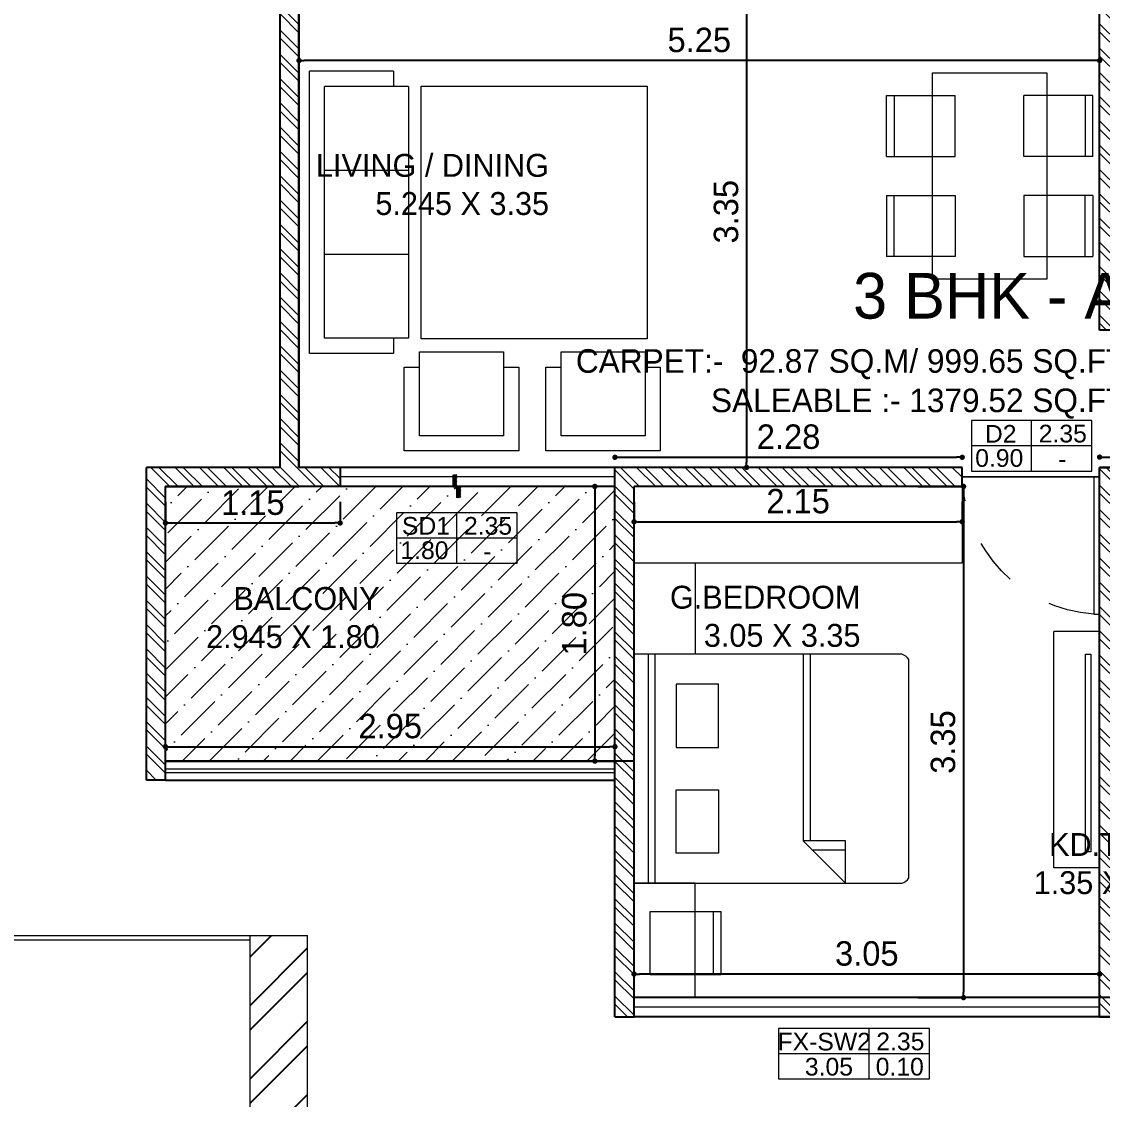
# Model space of a CAD drawing. Header units: metres. Extents: x 494 to 1845, y -666 to 1061.
# Drawn here: x 1821.559 to 1823.904, y 207.75 to 210.09 of the extents above; entities that cross this region are included whole.
import ezdxf

# ---------------------------------------------------------------- set-up
doc = ezdxf.new("R2010")
doc.units = ezdxf.units.M
doc.header["$MEASUREMENT"] = 0
doc.linetypes.add('1', pattern=[0])
doc.linetypes.add('DASHED2', pattern=[0.375, 0.25, -0.125])
doc.layers.get('Defpoints').update_dxf_attribs({"color": 12})
for name, color, linetype in [('A-AREA', 1, 'Continuous'), ('TILE DROP', 180, '1'), ('VDA-TEXT', 250, '1'), ('VDA-WALL BELOW', 8, 'Continuous'), ('VDA-WALL HATCH', 252, 'Continuous')]:
    doc.layers.add(name, color=color, linetype=linetype)
for name, color, linetype, lineweight in [('A-Furniture', 8, 'Continuous', 13), ('A-Wall Hatch', 8, 'Continuous', 9), ('DIMENSION', 8, 'Continuous', 5), ('VDA - FALSE CEILING', 7, 'Continuous', 5), ('VDA-DOOR', 23, 'Continuous', 5), ('VDA-DW TAGS', 4, 'Continuous', 9), ('VDA-FURNITURE', 8, 'Continuous', 13), ('VDA-HATCH', 8, 'Continuous', 9), ('VDA-RAILING', 25, 'Continuous', 5), ('VDA-SLIDING DOOR', 4, 'Continuous', 9), ('VDA-WALL', 250, 'Continuous', 25), ('VDA_FURNITURE', 8, 'Continuous', 13)]:
    doc.layers.add(name, color=color, linetype=linetype, lineweight=lineweight)
doc.styles.add('arial', font='arial.ttf', dxfattribs={"height": 0.3})
doc.styles.add('RS', font='GOTHIC.TTF')
doc.styles.get("Standard").update_dxf_attribs({"font": 'arial.ttf'})
doc.dimstyles.new('SMALL-1', dxfattribs={"dimtxt": 0.16, "dimasz": 0.035, "dimexe": 0, "dimexo": 0.1, "dimgap": 0.05, "dimtad": 1, "dimzin": 0, "dimdsep": 46, "dimtxsty": 'RS', "dimblk": 'DOT', "dimcen": 2.5, "dimclrd": 256, "dimclre": 256, "dimclrt": 5, "dimadec": 0, "dimazin": 0, "dimtfac": 1, "dimtdec": 3, "dimtofl": 0, "dimtmove": 0, "dimatfit": 3, "dimfxl": 0, "dimtolj": 1, "dimtzin": 0, "dimarcsym": 0})
pattern_1 = [(135, (-4e-16, 0.375), (-0.00441942, -0.00441942), [])]

# ---------------------------------------------------------------- blocks, each defined once
blk = doc.blocks.new('zw$DE63')
at = {"layer": 'VDA-FURNITURE', "extrusion": (-1.50799e-06, 1.20478e-06, 1)}
for p, q in [((1.8, 1.5), (0.0462, 1.5)), ((0.6923, 1.2231), (0.4154, 1.5)), ((0.4154, 1.5), (0.4154, 1.2231)), ((1.8, 1.5), (1.6615, 1.5)), ((1.6615, 1.5), (1.6616, 0)), ((1.7077, 0), (1.7077, 1.5)), ((1.8, 0), (1.8, 1.5)), ((1.8, 0), (1.8, 1.5)), ((0, 1.4654), (0, 0.0346)), ((0.6346, 1.2808), (0.4154, 1.2808)), ((1.2462, 0.8885), (1.2462, 1.3039)), ((1.2462, 1.3039), (1.5231, 1.3039)), ((1.5231, 1.3039), (1.5231, 0.8885)), ((0.4154, 1.2231), (0.6923, 1.2231)), ((0.6462, 0), (0.6462, 1.2231)), ((0.6923, 0), (0.6923, 1.2231)), ((1.5231, 0.8885), (1.2462, 0.8885)), ((1.5231, 0.6116), (1.2462, 0.6116)), ((1.2462, 0.6116), (1.2462, 0.1962)), ((1.5231, 0.1962), (1.5231, 0.6116)), ((1.2462, 0.1962), (1.5231, 0.1962)), ((0.0462, 0), (1.8, 0)), ((1.6616, 0), (1.8, 0))]:
    blk.add_line(p, q, dxfattribs=at)
at = {"layer": 'VDA-FURNITURE'}
for centre, start, end in [((0.065, 1.4268), 104.43861, 149.30258), ((0.065, 0.0732), 210.69742, 255.56139)]:
    blk.add_arc(centre, 0.0756, start, end, dxfattribs=at)
blk = doc.blocks.new('zw$DD4')
at = {"layer": 'A-Furniture', "extrusion": (1.20478e-06, -1.51523e-06, 1)}
for p, q in [((0.3, 1.3525), (0.3, 0)), ((1.05, 1.3525), (0.3, 1.3525)), ((1.05, 0), (1.05, 1.3525)), ((0.45, 1.2033), (0, 1.2033)), ((0, 0.8033), (0, 1.2033)), ((0.05, 1.2033), (0.05, 0.8033)), ((0.45, 0.8033), (0.45, 1.2033)), ((0.9, 0.8033), (0.9, 1.2033)), ((0.9, 1.2033), (1.35, 1.2033)), ((1.3, 1.2033), (1.3, 0.8033)), ((1.35, 0.8033), (1.35, 1.2033)), ((0, 0.8033), (0.45, 0.8033)), ((1.35, 0.8033), (0.9, 0.8033)), ((0, 0.5473), (0.45, 0.5473)), ((0, 0.5473), (0, 0.1473)), ((0.05, 0.1473), (0.05, 0.5473)), ((0.45, 0.5473), (0.45, 0.1473)), ((1.35, 0.5473), (0.9, 0.5473)), ((0.9, 0.5473), (0.9, 0.1473)), ((1.3, 0.1473), (1.3, 0.5473)), ((1.35, 0.5473), (1.35, 0.1473)), ((0, 0.1473), (0.45, 0.1473)), ((1.35, 0.1473), (0.9, 0.1473)), ((0.3, 0), (1.05, 0))]:
    blk.add_line(p, q, dxfattribs=at)
blk = doc.blocks.new('zw$FFF1')
at = {"layer": 'A-Furniture', "color": 8, "extrusion": (1.51523e-06, 1.20478e-06, 1)}
for p, q in [((0.6213, 2.4887), (0.6212, 1.9389)), ((1.3713, 2.4887), (0.6213, 2.4887)), ((1.3712, 1.9387), (1.3713, 2.4887)), ((2.299, 2.4887), (1.549, 2.4887)), ((1.549, 2.4887), (1.549, 1.9389)), ((2.299, 1.9387), (2.299, 2.4887)), ((1.2712, 2.3887), (0.7212, 2.3887)), ((0.7212, 2.3887), (0.7212, 1.8387)), ((1.2712, 1.8387), (1.2712, 2.3887)), ((2.199, 2.3887), (1.649, 2.3887)), ((1.649, 2.3887), (1.649, 1.8387)), ((2.199, 1.8387), (2.199, 2.3887)), ((0.6212, 1.9389), (0.7214, 1.9387)), ((0.7214, 1.9387), (0.7212, 1.9387)), ((1.2712, 1.9387), (1.3712, 1.9387)), ((1.549, 1.9389), (1.6491, 1.9387)), ((1.6491, 1.9387), (1.649, 1.9387)), ((2.199, 1.9387), (2.299, 1.9387)), ((0.7212, 1.8387), (1.2712, 1.8387)), ((1.649, 1.8387), (2.199, 1.8387))]:
    blk.add_line(p, q, dxfattribs=at)
at = {"layer": 'A-Furniture', "color": 8, "extrusion": (1.51523e-06, -1.20478e-06, 1)}
for p, q in [((0.55, 1.85), (0, 1.85)), ((0, 1.85), (0, 0)), ((0.55, 1.75), (0.55, 1.85)), ((0.65, 1.75), (0.1, 1.75)), ((0.1, 1.75), (0.1, 0.1)), ((0.65, 0.1), (0.65, 1.75)), ((2.2125, 1.7528), (0.7328, 1.7528)), ((0.7328, 1.7528), (0.7328, 0.0973)), ((2.2126, 0.0973), (2.2125, 1.7528)), ((0.65, 1.2), (0.1, 1.2)), ((0.65, 0.65), (0.1, 0.65)), ((0.65, 0.1), (0.1, 0.1)), ((0.55, 0), (0.55, 0.1)), ((0.7328, 0.0973), (2.2126, 0.0973)), ((0.55, 0), (0, 0))]:
    blk.add_line(p, q, dxfattribs=at)
blk = doc.blocks.new('DFV')
at = {"layer": 'VDA_FURNITURE'}
for p, q in [((164.983, 153.5325), (164.9829, 153.0667)), ((164.983, 153.5325), (165.397, 153.5324)), ((165.3969, 153.0666), (165.397, 153.5324)), ((165.397, 153.4806), (164.983, 153.4807)), ((164.9829, 153.0667), (165.3969, 153.0666))]:
    blk.add_line(p, q, dxfattribs=at)
blk = doc.blocks.new('zw$F1DC')
at = {"layer": 'VDA-DOOR'}
for p, q in [((0, 0), (0, 0.9)), ((0, 0.038), (0.9, 0.038)), ((0, 0), (0.9, 0)), ((0.9, 0.038), (0.9, 0))]:
    blk.add_line(p, q, dxfattribs=at).dxf.unprotected_set("ltscale", 0)
at = {"layer": 'VDA-DOOR', "linetype": 'DASHED2', "ltscale": 0.3}
blk.add_arc((-0.0283, -0.0304), 0.9308, 4.21275, 88.25632, dxfattribs=at)
blk = doc.blocks.new('zw$AB1F')
at = {"layer": 'VDA-DOOR', "xscale": 1.111111111003124, "yscale": 1.111111111003124, "zscale": 1.111111111003124, "rotation": 90.00000000080222}
blk.add_blockref('zw$F1DC', (1, 0), dxfattribs=at)
blk = doc.blocks.new('_Dot')
at = {"color": 0, "linetype": 'ByBlock', "lineweight": -2}
blk.add_line((-0.5, 0), (-1, 0), dxfattribs=at)
at = {"color": 0, "linetype": 'ByBlock', "const_width": 0.5}
blk.add_lwpolyline([(-0.25, 0, 1), (0.25, 0, 1)], format="xyb", close=True, dxfattribs=at)
blk = doc.blocks.new('*D1128')
at = {"layer": 'Defpoints', "color": 0, "transparency": 16777216}
for p in [(-3.575, 2.45), (-3.7875, -0.9), (-3.575, -0.9)]:
    blk.add_point(p, dxfattribs=at)
at = {"layer": 'DIMENSION', "lineweight": -2, "transparency": 16777216}
for p, q in [((-3.675, 2.45), (-3.7875, 2.45)), ((-3.7875, 2.415), (-3.7875, -0.865)), ((-3.675, -0.9), (-3.7875, -0.9))]:
    blk.add_line(p, q, dxfattribs=at)
at = {"layer": 'DIMENSION', "lineweight": -2, "transparency": 16777216, "xscale": 0.035, "yscale": 0.035, "zscale": 0.035}
for p, rotation in [((-3.7875, 2.45), 90), ((-3.7875, -0.9), 270)]:
    blk.add_blockref('_Dot', p, dxfattribs=dict(at, rotation=rotation))
at = {"layer": 'DIMENSION', "color": 5, "transparency": 16777216, "insert": (-3.9215, 0.775), "char_height": 0.16, "attachment_point": 5, "rotation": 90, "style": 'RS'}
blk.add_mtext('\\A1;3.35', dxfattribs=at)
blk = doc.blocks.new('*D1129')
at = {"layer": 'Defpoints', "color": 0, "transparency": 16777216}
for p in [(-6.72, 1.7658), (-6.72, 0), (-1.475, 0)]:
    blk.add_point(p, dxfattribs=at)
at = {"layer": 'DIMENSION', "lineweight": -2, "transparency": 16777216}
for p, q in [((-6.72, 1.4658), (-6.72, 1.7658)), ((-1.51, 1.7658), (-6.685, 1.7658)), ((-1.475, 1.4658), (-1.475, 1.7658))]:
    blk.add_line(p, q, dxfattribs=at)
at = {"layer": 'DIMENSION', "lineweight": -2, "transparency": 16777216, "xscale": 0.035, "yscale": 0.035, "zscale": 0.035, "rotation": 180}
blk.add_blockref('_Dot', (-6.72, 1.7658), dxfattribs=at)
at = {"layer": 'DIMENSION', "lineweight": -2, "transparency": 16777216, "xscale": 0.035, "yscale": 0.035, "zscale": 0.035}
blk.add_blockref('_Dot', (-1.475, 1.7658), dxfattribs=at)
at = {"layer": 'DIMENSION', "color": 5, "transparency": 16777216, "insert": (-4.0975, 1.8999), "char_height": 0.16, "attachment_point": 5, "style": 'RS'}
blk.add_mtext('\\A1;5.25', dxfattribs=at)
blk = doc.blocks.new('*D1130')
at = {"layer": 'Defpoints', "color": 0, "transparency": 16777216}
for p in [(-2.375, -0.8341), (-4.65, -0.9), (-2.375, -0.9)]:
    blk.add_point(p, dxfattribs=at)
at = {"layer": 'DIMENSION', "lineweight": -2, "transparency": 16777216}
for p, q in [((-4.65, -0.8341), (-4.65, -0.8341)), ((-4.615, -0.8341), (-2.41, -0.8341)), ((-2.375, -0.8341), (-2.375, -0.8341))]:
    blk.add_line(p, q, dxfattribs=at)
at = {"layer": 'DIMENSION', "lineweight": -2, "transparency": 16777216, "xscale": 0.035, "yscale": 0.035, "zscale": 0.035, "rotation": 180}
blk.add_blockref('_Dot', (-4.65, -0.8341), dxfattribs=at)
at = {"layer": 'DIMENSION', "lineweight": -2, "transparency": 16777216, "xscale": 0.035, "yscale": 0.035, "zscale": 0.035}
blk.add_blockref('_Dot', (-2.375, -0.8341), dxfattribs=at)
at = {"layer": 'DIMENSION', "color": 5, "transparency": 16777216, "insert": (-3.5125, -0.7), "char_height": 0.16, "attachment_point": 5, "style": 'RS'}
blk.add_mtext('\\A1;2.28', dxfattribs=at)
blk = doc.blocks.new('*D1136')
at = {"layer": 'Defpoints', "color": 0, "transparency": 16777216}
for p in [(-7.595, -1.025), (-6.45, -1.025), (-6.45, -1.2646)]:
    blk.add_point(p, dxfattribs=at)
at = {"layer": 'DIMENSION', "lineweight": -2, "transparency": 16777216}
for p, q in [((-7.595, -1.125), (-7.595, -1.2646)), ((-6.45, -1.125), (-6.45, -1.2646)), ((-7.56, -1.2646), (-6.485, -1.2646))]:
    blk.add_line(p, q, dxfattribs=at)
at = {"layer": 'DIMENSION', "lineweight": -2, "transparency": 16777216, "xscale": 0.035, "yscale": 0.035, "zscale": 0.035, "rotation": 180}
blk.add_blockref('_Dot', (-7.595, -1.2646), dxfattribs=at)
at = {"layer": 'DIMENSION', "lineweight": -2, "transparency": 16777216, "xscale": 0.035, "yscale": 0.035, "zscale": 0.035}
blk.add_blockref('_Dot', (-6.45, -1.2646), dxfattribs=at)
at = {"layer": 'DIMENSION', "color": 5, "transparency": 16777216, "insert": (-7.0225, -1.1326), "char_height": 0.16, "attachment_point": 5, "style": 'RS'}
blk.add_mtext('\\A1;1.15', dxfattribs=at)
blk = doc.blocks.new('*D1137')
at = {"layer": 'Defpoints', "color": 0, "transparency": 16777216}
for p in [(-4.65, -2.7304), (-7.595, -2.825), (-4.65, -2.825)]:
    blk.add_point(p, dxfattribs=at)
at = {"layer": 'DIMENSION', "lineweight": -2, "transparency": 16777216}
for p, q in [((-7.595, -2.7304), (-7.595, -2.7304)), ((-7.56, -2.7304), (-4.685, -2.7304)), ((-4.65, -2.7304), (-4.65, -2.7304))]:
    blk.add_line(p, q, dxfattribs=at)
at = {"layer": 'DIMENSION', "lineweight": -2, "transparency": 16777216, "xscale": 0.035, "yscale": 0.035, "zscale": 0.035, "rotation": 180}
blk.add_blockref('_Dot', (-7.595, -2.7304), dxfattribs=at)
at = {"layer": 'DIMENSION', "lineweight": -2, "transparency": 16777216, "xscale": 0.035, "yscale": 0.035, "zscale": 0.035}
blk.add_blockref('_Dot', (-4.65, -2.7304), dxfattribs=at)
at = {"layer": 'DIMENSION', "color": 5, "transparency": 16777216, "insert": (-6.1225, -2.5963), "char_height": 0.16, "attachment_point": 5, "style": 'RS'}
blk.add_mtext('\\A1;2.95', dxfattribs=at)
blk = doc.blocks.new('*D1138')
at = {"layer": 'Defpoints', "color": 0, "transparency": 16777216}
for p in [(-4.65, -1.025), (-4.7819, -2.825), (-4.65, -2.825)]:
    blk.add_point(p, dxfattribs=at)
at = {"layer": 'DIMENSION', "lineweight": -2, "transparency": 16777216}
for p, q in [((-4.75, -1.025), (-4.7819, -1.025)), ((-4.7819, -1.06), (-4.7819, -2.79)), ((-4.75, -2.825), (-4.7819, -2.825))]:
    blk.add_line(p, q, dxfattribs=at)
at = {"layer": 'DIMENSION', "lineweight": -2, "transparency": 16777216, "xscale": 0.035, "yscale": 0.035, "zscale": 0.035}
for p, rotation in [((-4.7819, -1.025), 90), ((-4.7819, -2.825), 270)]:
    blk.add_blockref('_Dot', p, dxfattribs=dict(at, rotation=rotation))
at = {"layer": 'DIMENSION', "color": 5, "transparency": 16777216, "insert": (-4.9159, -1.925), "char_height": 0.16, "attachment_point": 5, "rotation": 90, "style": 'RS'}
blk.add_mtext('\\A1;1.80', dxfattribs=at)
blk = doc.blocks.new('*D1139')
at = {"layer": 'Defpoints', "color": 0, "transparency": 16777216}
for p in [(-4.525, -1.025), (-2.375, -1.025), (-2.375, -1.2565)]:
    blk.add_point(p, dxfattribs=at)
at = {"layer": 'DIMENSION', "lineweight": -2, "transparency": 16777216}
for p, q in [((-4.525, -1.125), (-4.525, -1.2565)), ((-2.375, -1.125), (-2.375, -1.2565)), ((-4.49, -1.2565), (-2.41, -1.2565))]:
    blk.add_line(p, q, dxfattribs=at)
at = {"layer": 'DIMENSION', "lineweight": -2, "transparency": 16777216, "xscale": 0.035, "yscale": 0.035, "zscale": 0.035, "rotation": 180}
blk.add_blockref('_Dot', (-4.525, -1.2565), dxfattribs=at)
at = {"layer": 'DIMENSION', "lineweight": -2, "transparency": 16777216, "xscale": 0.035, "yscale": 0.035, "zscale": 0.035}
blk.add_blockref('_Dot', (-2.375, -1.2565), dxfattribs=at)
at = {"layer": 'DIMENSION', "color": 5, "transparency": 16777216, "insert": (-3.45, -1.1225), "char_height": 0.16, "attachment_point": 5, "style": 'RS'}
blk.add_mtext('\\A1;2.15', dxfattribs=at)
blk = doc.blocks.new('*D1140')
at = {"layer": 'Defpoints', "color": 0, "transparency": 16777216}
for p in [(-4.525, -1.025), (-4.525, -4.375), (-2.3662, -4.375)]:
    blk.add_point(p, dxfattribs=at)
at = {"layer": 'DIMENSION', "lineweight": -2, "transparency": 16777216}
for p, q in [((-2.6662, -1.025), (-2.3662, -1.025)), ((-2.3662, -1.06), (-2.3662, -4.34)), ((-2.6662, -4.375), (-2.3662, -4.375))]:
    blk.add_line(p, q, dxfattribs=at)
at = {"layer": 'DIMENSION', "lineweight": -2, "transparency": 16777216, "xscale": 0.035, "yscale": 0.035, "zscale": 0.035}
for p, rotation in [((-2.3662, -1.025), 90), ((-2.3662, -4.375), 270)]:
    blk.add_blockref('_Dot', p, dxfattribs=dict(at, rotation=rotation))
at = {"layer": 'DIMENSION', "color": 5, "transparency": 16777216, "insert": (-2.5002, -2.7), "char_height": 0.16, "attachment_point": 5, "rotation": 90, "style": 'RS'}
blk.add_mtext('\\A1;3.35', dxfattribs=at)
blk = doc.blocks.new('*D1141')
at = {"layer": 'Defpoints', "color": 0, "transparency": 16777216}
for p in [(-4.525, -4.2205), (-4.525, -4.375), (-1.475, -4.375)]:
    blk.add_point(p, dxfattribs=at)
at = {"layer": 'DIMENSION', "lineweight": -2, "transparency": 16777216}
for p, q in [((-4.525, -4.275), (-4.525, -4.2205)), ((-1.51, -4.2205), (-4.49, -4.2205)), ((-1.475, -4.275), (-1.475, -4.2205))]:
    blk.add_line(p, q, dxfattribs=at)
at = {"layer": 'DIMENSION', "lineweight": -2, "transparency": 16777216, "xscale": 0.035, "yscale": 0.035, "zscale": 0.035, "rotation": 180}
blk.add_blockref('_Dot', (-4.525, -4.2205), dxfattribs=at)
at = {"layer": 'DIMENSION', "lineweight": -2, "transparency": 16777216, "xscale": 0.035, "yscale": 0.035, "zscale": 0.035}
blk.add_blockref('_Dot', (-1.475, -4.2205), dxfattribs=at)
at = {"layer": 'DIMENSION', "color": 5, "transparency": 16777216, "insert": (-3, -4.0865), "char_height": 0.16, "attachment_point": 5, "style": 'RS'}
blk.add_mtext('\\A1;3.05', dxfattribs=at)
blk = doc.blocks.new('*D1142')
at = {"layer": 'Defpoints', "color": 0, "transparency": 16777216}
for p in [(-0.9, -0.8328), (-1.475, -0.9), (-0.9, -0.9)]:
    blk.add_point(p, dxfattribs=at)
at = {"layer": 'DIMENSION', "lineweight": -2, "transparency": 16777216}
for p, q in [((-1.475, -0.8328), (-1.475, -0.8328)), ((-1.44, -0.8328), (-0.935, -0.8328)), ((-0.9, -0.8328), (-0.9, -0.8328))]:
    blk.add_line(p, q, dxfattribs=at)
at = {"layer": 'DIMENSION', "lineweight": -2, "transparency": 16777216, "xscale": 0.035, "yscale": 0.035, "zscale": 0.035, "rotation": 180}
blk.add_blockref('_Dot', (-1.475, -0.8328), dxfattribs=at)
at = {"layer": 'DIMENSION', "lineweight": -2, "transparency": 16777216, "xscale": 0.035, "yscale": 0.035, "zscale": 0.035}
blk.add_blockref('_Dot', (-0.9, -0.8328), dxfattribs=at)
at = {"layer": 'DIMENSION', "color": 5, "transparency": 16777216, "insert": (-1.1875, -0.6987), "char_height": 0.16, "attachment_point": 5, "style": 'RS'}
blk.add_mtext('\\A1;0.58', dxfattribs=at)
blk = doc.blocks.new('FX SW 2')
at = {"layer": 'VDA-DW TAGS'}
for p, q in [((1536.6354, 314.0155), (1536.6354, 314.3464)), ((1537.0302, 314.1809), (1536.0406, 314.1809))]:
    blk.add_line(p, q, dxfattribs=at)
blk.add_lwpolyline([(1537.0302, 314.3464), (1536.0406, 314.3464), (1536.0406, 314.0155), (1537.0302, 314.0155)], close=True, dxfattribs=at)
at = {"layer": 'VDA-DW TAGS', "char_height": 0.11598, "attachment_point": 8, "style": 'arial'}
for s, insert, width in [('FX-SW2', (1536.3408, 314.2004), 0.282293), ('2.35', (1536.8395, 314.2016), 0.282293), ('3.05', (1536.3715, 314.0362), 0.27584), ('0.10', (1536.8356, 314.0362), 0.366174)]:
    blk.add_mtext(s, dxfattribs=dict(at, insert=insert, width=width))
blk = doc.blocks.new('D2 F')
at = {"layer": 'VDA-DW TAGS'}
for p, q in [((1526.932, 317.9785), (1526.932, 318.3094)), ((1527.3267, 318.144), (1526.537, 318.144))]:
    blk.add_line(p, q, dxfattribs=at)
blk.add_lwpolyline([(1527.3267, 318.3094), (1526.537, 318.3094), (1526.537, 317.9785), (1527.3267, 317.9785)], close=True, dxfattribs=at)
at = {"layer": 'VDA-DW TAGS', "attachment_point": 8, "style": 'arial'}
for s, insert, char_height, width in [('D2', (1526.7293, 318.1646), 0.11598, 0.282293), ('2.35', (1527.1361, 318.1646), 0.11598, 0.282293), ('0.90', (1526.7198, 318.0048), 0.11598, 0.27584), ('-', (1527.1322, 317.9992), 0.116, 0.366174)]:
    blk.add_mtext(s, dxfattribs=dict(at, insert=insert, char_height=char_height, width=width))
blk = doc.blocks.new('TT-level diff-flat-14')
at = {"layer": 'TILE DROP'}
h = blk.add_hatch(dxfattribs=at)
h.set_pattern_fill('ANSI31', color=256, scale=0.05, angle=90, style=0)
h.set_pattern_definition(pattern_1)
h.paths.add_polyline_path([(-0.075, 0.025), (-0.075, 0), (0, 0), (0, 0.025)])
h = blk.add_hatch(dxfattribs=at)
h.set_pattern_fill('ANSI31', color=256, scale=0.05, angle=90, style=0)
h.set_pattern_definition(pattern_1)
h.paths.add_polyline_path([(0, 0), (0, -0.025), (0.075, -0.025), (0.075, 0)])
for points in [[(0, 0), (-0.075, 0)], [(0.075, -0.025), (0, -0.025), (0, 0), (-0.075, 0)]]:
    blk.add_lwpolyline(points, dxfattribs=at)
blk = doc.blocks.new('SD3')
at = {"layer": 'VDA-DW TAGS'}
for p, q in [((1531.7239, 314.2677), (1531.7239, 314.5986)), ((1532.1186, 314.4332), (1531.3289, 314.4332))]:
    blk.add_line(p, q, dxfattribs=at)
blk.add_lwpolyline([(1532.1186, 314.5986), (1531.3289, 314.5986), (1531.3289, 314.2677), (1532.1186, 314.2677)], close=True, dxfattribs=at)
at = {"layer": 'VDA-DW TAGS', "attachment_point": 8, "style": 'arial'}
for s, insert, char_height, width in [('SD1', (1531.5212, 314.4538), 0.11598, 0.282293), ('2.35', (1531.928, 314.4538), 0.11598, 0.282293), ('1.80', (1531.5116, 314.294), 0.11598, 0.27584), ('-', (1531.9241, 314.2884), 0.116, 0.366174)]:
    blk.add_mtext(s, dxfattribs=dict(at, insert=insert, char_height=char_height, width=width))
blk = doc.blocks.new('SDFDSFD')
at = {"layer": 'A-Wall Hatch', "ltscale": 0.1}
h = blk.add_hatch(dxfattribs=at)
h.set_pattern_fill('ANSI32', color=256, scale=0.3, angle=270)
h.set_pattern_definition([(315, (-5.7694, -2.32693), (0.0795495, 0.0795495), []), (315, (-5.7694, -2.37996), (0.0795495, 0.0795495), [])])
h.paths.add_polyline_path([(-3.575, 2.575), (-5.245, 2.575), (-5.245, 5.25), (-1.35, 5.25), (-1.35, 5.375), (-6.845, 5.375), (-6.845, 5.25), (-5.37, 5.25), (-5.37, 4.05), (-5.72, 4.05), (-5.72, 3.925), (-5.37, 3.925), (-5.37, 2.575), (-5.72, 2.575), (-5.72, 2.45), (-3.575, 2.45)])
h.paths.add_polyline_path([(-7.72, -2.95), (-7.72, -0.9), (-6.845, -0.9), (-6.845, 4.05), (-6.72, 4.05), (-6.72, -0.9), (-6.45, -0.9), (-6.45, -1.025), (-7.595, -1.025), (-7.595, -2.95)])
h.paths.add_polyline_path([(-2.375, -0.9), (-4.65, -0.9), (-4.65, -4.5), (-4.525, -4.5), (-4.525, -1.025), (-2.375, -1.025)])
h.paths.add_polyline_path([(-0.975, 2.9999), (-0.9809, 2.9999), (-1.35, 3), (-1.35, 4.05), (-1.475, 4.05), (-1.475, 3), (-2.375, 3), (-2.375, 2.45), (-2.25, 2.45), (-2.25, 2.875), (-1.475, 2.875), (-1.475, 0), (-1.35, 0), (-1.35, 0.8), (-0.625, 0.8), (-0.625, 0.925), (-1.35, 0.925), (-1.35, 2.875), (-0.975, 2.875)])
h.paths.add_polyline_path([(2.675, 3), (1.025, 3), (1.025, 4.35), (1.975, 4.35), (1.975, 4.4749), (0.9, 4.475), (0.9, 3), (-0.375, 3), (-0.375, 2.875), (2.675, 2.875)])
h.paths.add_polyline_path([(-0.625, -1.925), (-1.35, -1.925), (-1.35, -1.025), (-0.9, -1.025), (-0.9, -0.9), (-1.475, -0.9), (-1.475, -4.5), (-0.975, -4.5), (-0.975, -4.3751), (-0.9809, -4.3751), (-1.35, -4.375), (-1.35, -2.05), (-0.625, -2.05)])
h.paths.add_polyline_path([(3.55, 4.475), (2.575, 4.475), (2.575, 4.35), (3.425, 4.35), (3.425, 3), (3.55, 3)])
h.paths.add_polyline_path([(0.125, -1.925), (0, -1.925), (0, -4.375), (-0.375, -4.375), (-0.375, -4.5), (0.125, -4.5)])
h.paths.add_polyline_path([(0.125, 2.875), (0, 2.875), (0, 0), (0.125, 0)])
h.paths.add_polyline_path([(4.875, 3), (3.55, 3), (3.55, 2.875), (4.875, 2.875)])
h.paths.add_polyline_path([(3.55, 3), (3.425, 3), (3.425, 2.875), (3.55, 2.875)])
h.paths.add_polyline_path([(3.55, 0.1125), (3.425, 0.1125), (3.425, -0.9), (0, -0.9), (0, -1.025), (3.425, -1.025), (3.425, -4.5), (3.55, -4.5), (3.55, -1.025), (4.875, -1.025), (4.875, -0.9), (3.55, -0.9)])
h.paths.add_polyline_path([(3.425, 1.9125), (3.55, 1.9125), (3.55, 2.875), (3.425, 2.875)])
at = {"layer": 'VDA-HATCH'}
h = blk.add_hatch(dxfattribs=at)
h.set_pattern_fill('ANSI36', color=43)
h.set_pattern_definition([(45, (-42510.88799, 14915.09809), (0.06629126074, 0.24306795603), [0.3125, -0.0625, 0, -0.0625])])
h.paths.add_polyline_path([(-7.595, -2.825), (-4.65, -2.825), (-4.65, -1.025), (-7.595, -1.025)])
h.paths.add_polyline_path([(-2.375, 3), (-1.475, 3), (-1.475, 5.25), (-2.375, 5.25)])
h.paths.add_polyline_path([(3.5559, -0.9), (4.75, -0.9), (4.75, 2.875), (3.5559, 2.875)])
blk.add_line((-6.45, -0.9), (-6.45, -1.025))
blk.add_lwpolyline([(-1.475, -0.9), (-0.9, -0.9), (-0.9, -1.025), (-1.35, -1.025), (-1.35, -1.925), (-0.625, -1.925), (-0.625, -2.05), (-1.35, -2.05), (-1.35, -4.375), (-0.975, -4.375), (-0.975, -4.5), (-1.475, -4.5), (-1.475, -0.9)])
at = {"layer": 'A-AREA'}
for points in [[(-1.475, 5.25), (-1.475, 2.875), (1.025, 2.875), (1.025, 4.35), (3.425, 4.35), (3.425, 2.875), (4.75, 2.875), (4.75, -0.9), (3.4251, -0.9), (3.425, -4.375), (-4.525, -4.375), (-4.525, -2.825), (-7.595, -2.825), (-7.595, -1.025), (-6.72, -1.025)], [(-6.72, -0.9), (-6.72, 4.05), (-6.845, 4.05), (-6.845, 5.25), (-5.72, 5.25), (-5.245, 5.25), (-1.475, 5.25)]]:
    blk.add_lwpolyline(points, dxfattribs=at)
at = {"layer": 'VDA-DOOR'}
blk.add_line((-2.375, -0.9625), (-1.475, -0.9625), dxfattribs=at)
at = {"layer": 'VDA-FURNITURE'}
blk.add_line((-2.375, -1.025), (-2.375, -1.525), dxfattribs=at)
at = {"layer": 'VDA-FURNITURE', "extrusion": (4.36827e-06, 5.81046e-06, 1)}
for p, q in [((-4.525, -1.525), (-2.375, -1.525)), ((-1.775, -3.525), (-1.775, -1.975)), ((-1.475, -1.975), (-1.775, -1.975)), ((-1.475, -3.525), (-1.775, -3.525))]:
    blk.add_line(p, q, dxfattribs=at)
at = {"layer": 'VDA-FURNITURE', "extrusion": (4.36827e-06, 5.81046e-06, 1), "elevation": 0}
for points in [[(-4.125, -2.125), (-4.525, -2.125), (-4.525, -1.525), (-4.125, -1.525)], [(-1.5329, -3.4206), (-1.5675, -3.4206), (-1.5675, -2.1247), (-1.5329, -2.1247)], [(-4.125, -3.625), (-4.525, -3.625), (-4.525, -4.375), (-4.125, -4.375)]]:
    blk.add_lwpolyline(points, close=True, dxfattribs=at)
at = {"layer": 'VDA-RAILING'}
for p, q in [((-7.595, -2.875), (-4.65, -2.875)), ((-7.595, -2.9), (-4.65, -2.9))]:
    blk.add_line(p, q, dxfattribs=at)
at = {"layer": 'VDA-SLIDING DOOR'}
for p, q in [((-4.65, -0.9625), (-6.45, -0.9625)), ((-1.475, -4.4375), (-4.525, -4.4375))]:
    blk.add_line(p, q, dxfattribs=at)
at = {"layer": 'VDA-WALL'}
for p, q in [((-6.845, 4.05), (-6.845, -0.9)), ((-6.72, 4.05), (-6.72, -0.9)), ((-1.475, 0), (-1.475, 2.875)), ((-1.35, 0), (-1.475, 0)), ((-7.72, -2.95), (-7.72, -0.9)), ((-6.845, -0.9), (-7.72, -0.9)), ((-6.45, -0.9), (-6.72, -0.9)), ((-2.375, -0.9), (-4.65, -0.9)), ((-4.65, -4.5), (-4.65, -0.9)), ((-2.375, -1.025), (-2.375, -0.9)), ((-1.475, -4.5), (-1.475, -0.9)), ((-0.9, -0.9), (-1.475, -0.9)), ((-6.45, -1.025), (-7.595, -1.025)), ((-7.595, -2.95), (-7.595, -1.025)), ((-2.375, -1.025), (-4.525, -1.025)), ((-4.525, -4.5), (-4.525, -1.025)), ((-7.595, -2.95), (-7.72, -2.95)), ((-4.65, -4.5), (-4.525, -4.5)), ((-1.475, -4.5), (-0.975, -4.5))]:
    blk.add_line(p, q, dxfattribs=at)
at = {"layer": 'VDA-WALL BELOW'}
for p, q in [((-4.65, -0.9), (-6.45, -0.9)), ((-4.65, -1.025), (-6.45, -1.025)), ((-7.595, -2.825), (-4.65, -2.825)), ((-7.595, -2.95), (-4.65, -2.95)), ((-1.475, -4.375), (-4.525, -4.375)), ((-1.475, -4.5), (-4.525, -4.5))]:
    blk.add_line(p, q, dxfattribs=at)
at = {"xscale": -1, "rotation": 270}
blk.add_blockref('TT-level diff-flat-14', (-5.685, -1.025, 0.0001), dxfattribs=at)
blk.add_blockref('SD3', (-1537.4095, -315.7966))
at = {"layer": 'VDA-DOOR', "extrusion": (0.00030461, -0.000129473, -1), "xscale": 0.9000002890170382, "yscale": 0.9000002890170382, "zscale": -0.9000002890170377, "rotation": 179.9999977404477}
blk.add_blockref('zw$AB1F', (2.375, -0.9625, -0.0006), dxfattribs=at)
at = {"layer": 'VDA-FURNITURE', "extrusion": (4.36827e-06, 5.81046e-06, 1), "xscale": -1, "rotation": 179.9999997265776}
for name, p in [('zw$FFF1', (-6.6519, 1.6959, 0)), ('zw$DD4', (-2.8702, 1.6849, 0))]:
    blk.add_blockref(name, p, dxfattribs=at)
at = {"layer": 'VDA-FURNITURE', "extrusion": (4.36827e-06, 5.81046e-06, 1), "rotation": 179.9999997265772}
blk.add_blockref('zw$DE63', (-2.725, -2.125, 0), dxfattribs=at)
at = {"layer": 'VDA-FURNITURE', "lineweight": 0, "extrusion": (4.3482e-06, 0.000117615, 1), "xscale": -1.000054247983934, "yscale": 1.000054247983934, "zscale": 1.000054247983934, "rotation": 269.9850941066977}
blk.add_blockref('DFV', (-157.5379, -169.1771, -0.0206), dxfattribs=at)
at = {"layer": 'VDA-HATCH'}
for name, p in [('D2 F', (-1528.8522, -318.903)), ('FX SW 2', (-1539.6197, -318.9232))]:
    blk.add_blockref(name, p, dxfattribs=at)
at = {"layer": 'VDA-TEXT', "extrusion": (4.36827e-06, 5.81046e-06, 1), "char_height": 0.15, "width": 1.314504061156185e-11, "text_direction": (1, 0, -4e-06), "style": 'arial'}
for s, insert, attachment_point in [('\\pi0.77845;{\\fCentury Gothic|b0|i0|c0|p34;LIVING / DINING }\\P\\pi1.00947;{\\fCentury Gothic|b0|i0|c0|p34;5.245 X 3.35}', (-5.0818, 1.1539), 3), ('\\pi0.64941;{\\fCentury Gothic|b0|i0|c0|p34;BALCONY  }\\P\\pi0.57160;{\\fCentury Gothic|b0|i0|c0|p34;2.945 X 1.80}', (-6.1911, -1.6843), 3), ('\\pi0.63095;{\\fCentury Gothic|b0|i0|c0|p34;G.BEDROOM  }\\P\\pi0.76025;{\\fCentury Gothic|b0|i0|c0|p34;3.05 X 3.35}', (-3.0415, -2.0782), 9), ('\\pi0.64650;{\\fCentury Gothic|b0|i0|c0|p34;KD.TOILET  }\\P\\pi0.53520;{\\fCentury Gothic|b0|i0|c0|p34;1.35 X 2.325}', (-0.7692, -3.6986), 9)]:
    blk.add_mtext(s, dxfattribs=dict(at, insert=insert, attachment_point=attachment_point))
at = {"layer": 'VDA-TEXT', "color": 1, "extrusion": (4.36827e-06, 5.81046e-06, 1), "insert": (-1.3065, 0.3745), "char_height": 0.154743, "width": 3.915188, "attachment_point": 3, "text_direction": (1, 0, -4e-06)}
blk.add_mtext('\\pt10;{\\fCentury Gothic|b0|i0|c0|p34;\\H1.93869x;\\C5;3 BHK - A}\\P\\pt10;{\\fCentury Gothic|b0|i0|c0|p34;\\H1.00000x;CARPET:-  92.87 SQ.M/ 999.65 SQ.FT}\\P\\pt10;{\\fCentury Gothic|b0|i0|c0|p34;\\H1.00000x;SALEABLE :- 1379.52 SQ.FT }', dxfattribs=at)
at = {"layer": 'DIMENSION'}
for base, p1, p2, picture, middle in [((-3.7875, -0.9), (-3.575, 2.45), (-3.575, -0.9), '*D1128', (-3.9215, 0.775)), ((-4.7819, -2.825), (-4.65, -1.025), (-4.65, -2.825), '*D1138', (-4.9159, -1.925)), ((-2.3662, -4.375), (-4.525, -1.025), (-4.525, -4.375, 0), '*D1140', (-2.5002, -2.7))]:
    dim = blk.add_linear_dim(base=base, p1=p1, p2=p2, angle=90, dimstyle='SMALL-1', dxfattribs=at)
    dim.commit()
    dim.dimension.update_dxf_attribs({"geometry": picture, "text_midpoint": middle})
for base, p1, p2, picture, middle in [((-6.72, 1.7658423334), (-1.475, 0), (-6.72, 0), '*D1129', (-4.0975, 1.8998668066)), ((-2.375, -0.8340680498), (-4.65, -0.9), (-2.375, -0.9), '*D1130', (-3.5125, -0.7000435767)), ((-6.45, -1.2646431803), (-7.595, -1.025), (-6.45, -1.025), '*D1136', (-7.0225, -1.1326309437)), ((-2.375, -1.2565), (-4.525, -1.025), (-2.375, -1.025), '*D1139', (-3.45, -1.1225)), ((-4.65, -2.7303525484), (-7.595, -2.825), (-4.65, -2.825), '*D1137', (-6.1225, -2.5963280753)), ((-4.525, -4.2205), (-1.475, -4.375), (-4.525, -4.375, 0), '*D1141', (-3, -4.0865))]:
    dim = blk.add_linear_dim(base=base, p1=p1, p2=p2, dimstyle='SMALL-1', dxfattribs=at)
    dim.commit()
    dim.dimension.update_dxf_attribs({"geometry": picture, "text_midpoint": middle})
dim = blk.add_linear_dim(base=(-0.9, -0.8327683612), p1=(-1.475, -0.9), p2=(-0.9, -0.9), dimstyle='SMALL-1', dxfattribs=at)
dim.commit()
dim.dimension.update_dxf_attribs({"geometry": '*D1142', "text_midpoint": (-1.1875, -0.8327683612), "dimtype": 160})

msp = doc.modelspace()

# ---------------------------------------------------------------- hatches: boundary and pattern name
at = {"layer": 'VDA-WALL HATCH'}
h = msp.add_hatch(dxfattribs=at)
h.set_pattern_fill('ANSI32', color=256, scale=0.3, angle=180)
h.set_pattern_definition([(45, (560.88199, -165.76441), (-0.079549513, 0.079549513), []), (45, (560.93502, -165.76441), (-0.079549513, 0.079549513), [])])
h.paths.add_polyline_path([(1822.0549, 205.1465), (1822.1799, 205.1465), (1822.1799, 208.1065), (1822.0549, 208.1065)])
h.paths.add_polyline_path([(1819.5298, 205.1465), (1819.6548, 205.1465), (1819.6548, 208.1065), (1819.5298, 208.1065)])

# ---------------------------------------------------------------- linework, layer by layer
at = {"layer": 'VDA - FALSE CEILING', "color": 18, "lineweight": 20}
for p, q in [((1819.5298, 208.1065), (1822.1799, 208.1065)), ((1819.6548, 208.0965), (1822.0549, 208.0965)), ((1822.0549, 205.1465), (1822.0549, 208.1065)), ((1822.1799, 205.1465), (1822.1799, 208.1065))]:
    msp.add_line(p, q, dxfattribs=at)

# ---------------------------------------------------------------- block references
at = {"xscale": 0.3312179578975068, "yscale": 0.3312179578975068, "zscale": 0.3312179578975068}
msp.add_blockref('SDFDSFD', (1824.3869, 209.4204), dxfattribs=at)

doc.saveas('drawing.dxf')
